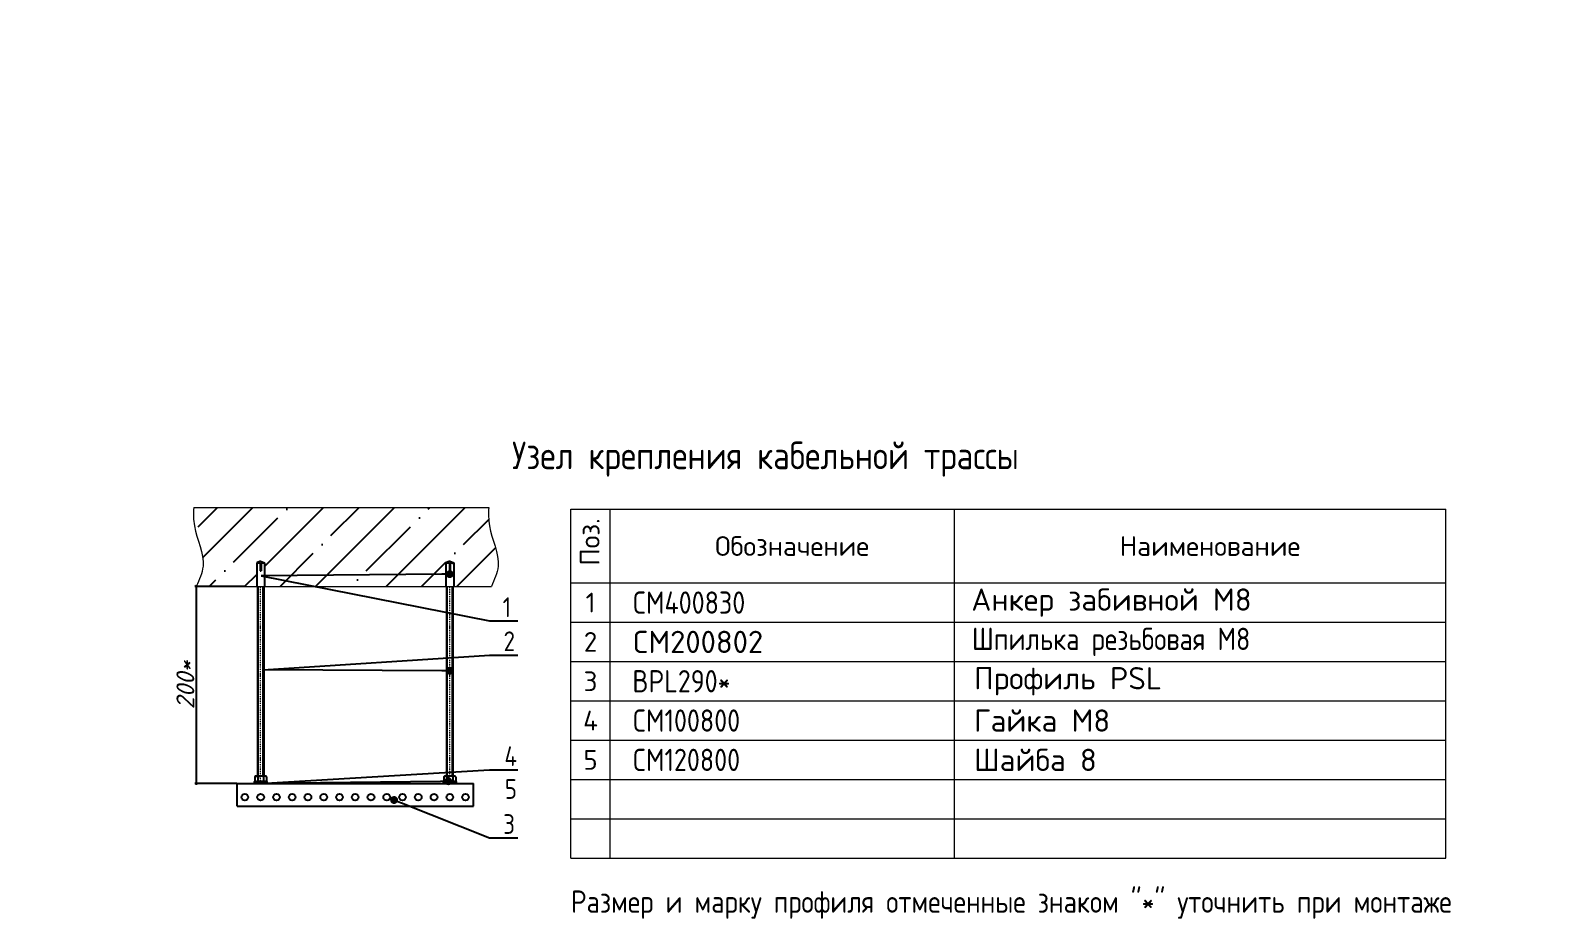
# Model space of a CAD drawing. Header units: millimetres. Extents: x -42533 to 645315, y 3457 to 82611.
# Drawn here: x 431186 to 448138, y 6437 to 16419 of the extents above; entities that cross this region are included whole.
import ezdxf
from ezdxf import colors
from ezdxf.entities.mleader import LeaderData, LeaderLine
from ezdxf.math import Vec2, Vec3

# ---------------------------------------------------------------- set-up
doc = ezdxf.new("R2010")
doc.units = ezdxf.units.MM
doc.set_wipeout_variables(frame=1)
for name, pattern in [('K5LT32777', [0]), ('K5LT32780', [0]), ('штрихпунктирная', [25.4, 12.7, -6.35, 0, -6.35])]:
    doc.linetypes.add(name, pattern=pattern)
for name, color, linetype in [('Основная', 7, 'Continuous'), ('Тонкая', 7, 'Continuous'), ('ЭОМ_Размеры', 7, 'Continuous')]:
    doc.layers.add(name, color=color, linetype=linetype)
for name, color, linetype, lineweight in [('Ось', 140, 'штрихпунктирная', 15), ('СТЕНЫ', 7, 'Continuous', 9), ('ЭМ_кабеленесущие конструкции', 7, 'Continuous', 15), ('ЭМ_текст', 7, 'Continuous', 5)]:
    doc.layers.add(name, color=color, linetype=linetype, lineweight=lineweight)
doc.styles.add('ISOCPEUR', font='isocpeur.ttf', dxfattribs={"width": 0.85, "height": 275})
doc.styles.add('MYSTYLE', font='isocpeur.ttf', dxfattribs={"oblique": 15})
doc.styles.add('ГЕЛАЙН_АР', font='isocpeur.ttf')
doc.dimstyles.new('1', dxfattribs={"dimtxt": 35, "dimasz": 20, "dimexe": 15, "dimexo": 0.625, "dimgap": 20, "dimtad": 1, "dimdec": 0, "dimtxsty": 'MYSTYLE', "dimblk": 'OBLIQUE', "dimcen": 0, "dimdle": 15, "dimadec": 0, "dimazin": 0, "dimtfac": 1, "dimtdec": 0, "dimtmove": 0, "dimatfit": 3, "dimldrblk": 'OBLIQUE', "dimfxl": 1, "dimarcsym": 0})

# ---------------------------------------------------------------- blocks, each defined once
blk = doc.blocks.new('_Dot')
at = {"color": 0, "linetype": 'ByBlock', "lineweight": -2}
blk.add_line((-0.5, 0), (-1, 0), dxfattribs=at)
at = {"color": 0, "linetype": 'ByBlock', "const_width": 0.5}
blk.add_lwpolyline([(-0.25, 0, 1), (0.25, 0, 1)], format="xyb", close=True, dxfattribs=at)
blk = doc.blocks.new('_Oblique')
at = {"color": 0, "linetype": 'ByBlock', "lineweight": -2}
blk.add_line((-0.5, -0.5), (0.5, 0.5), dxfattribs=at)
blk = doc.blocks.new('*D1620')
at = {"layer": 'Defpoints', "color": 0, "transparency": 16777216}
for p in [(433592, 10170), (433048, 7958), (433508, 7958)]:
    blk.add_point(p, dxfattribs=at)
at = {"layer": 'ЭОМ_Размеры', "color": 0, "lineweight": -2, "transparency": 16777216}
for p, q in [((433048, 10185), (433048, 7943)), ((433592, 10170), (433033, 10170)), ((433508, 7958), (433033, 7958))]:
    blk.add_line(p, q, dxfattribs=at)
at = {"layer": 'ЭОМ_Размеры', "color": 0, "lineweight": -2, "transparency": 16777216, "xscale": 20, "yscale": 20, "zscale": 20}
for p, rotation in [((433048, 10170), 90), ((433048, 7958), 270)]:
    blk.add_blockref('_Oblique', p, dxfattribs=dict(at, rotation=rotation))
at = {"layer": 'ЭОМ_Размеры', "color": 0, "transparency": 16777216, "insert": (432928, 9064), "char_height": 200, "attachment_point": 5, "rotation": 90, "style": 'MYSTYLE'}
blk.add_mtext('200*', dxfattribs=at)

msp = doc.modelspace()

# ---------------------------------------------------------------- hatches: boundary and pattern name
at = {"transparency": 33554610}
h = msp.add_hatch(dxfattribs=at)
h.set_pattern_fill('ANSI35', color=252, scale=88.491515)
h.set_pattern_definition([(45, (-1029231.7, -1813438.57), (-397.33824, 397.33824), []), (45, (-1028834.4, -1813438.57), (-397.33824, 397.33824), [702.4014, -140.48028, 0, -140.48028])])
edge = h.paths.add_edge_path()
edge.add_line((435853.3, 10170.6), (435853.3, 10427))
edge.add_line((435853.3, 10427), (435853.3, 10435.8))
edge.add_line((435853.3, 10435.8), (435897.6, 10453.5))
edge.add_line((435897.6, 10453.5), (435941.8, 10435.8))
edge.add_line((435941.8, 10435.8), (435941.8, 10427))
edge.add_line((435941.8, 10427), (435941.8, 10170.6))
edge.add_line((435941.8, 10170.6), (436364.3, 10170.6))
edge.add_spline(control_points=[(436364.3, 10170.6), (436398.4, 10245.8), (436498.7, 10466.9), (436330.9, 10763.4), (436331.2, 10988.3), (436335.3, 11057.5)], knot_values=[103.004457, 103.004457, 103.004457, 103.004457, 129.9419034, 182.3712968, 205.6713441, 205.6713441, 205.6713441, 205.6713441], degree=3, periodic=0)
edge.add_line((436335.3, 11057.5), (433021.9, 11057.5))
edge.add_spline(control_points=[(433021.9, 11057.5), (433017.7, 10988.2), (433017.3, 10763.1), (433185.2, 10466.5), (433084.9, 10245.4), (433050.9, 10170.4)], knot_values=[102.9533774, 102.9533774, 102.9533774, 102.9533774, 126.3045042, 178.7338977, 205.6682311, 205.6682311, 205.6682311, 205.6682311], degree=3, periodic=0)
edge.add_line((433050.9, 10170.4), (433729.5, 10170.4))
edge.add_line((433729.5, 10170.4), (433729.5, 10427))
edge.add_line((433729.5, 10427), (433729.5, 10435.8))
edge.add_line((433729.5, 10435.8), (433773.8, 10453.5))
edge.add_line((433773.8, 10453.5), (433818, 10435.8))
edge.add_line((433818, 10435.8), (433818, 10427))
edge.add_line((433818, 10427), (433818, 10170.4))
edge.add_line((433818, 10170.4), (435853.3, 10170.6))

# ---------------------------------------------------------------- linework, layer by layer
at = {"color": 0, "linetype": 'K5LT32780', "lineweight": 15}
for p, q in [((437257.1, 11038.3), (447083.8, 11038.3)), ((437257.1, 7117.7), (437257.1, 11038.3)), ((437698.8, 10210), (437698.8, 11038.3)), ((441564.1, 10210), (441564.1, 11038.3)), ((447083.8, 7117.7), (447083.8, 11038.3)), ((437257.1, 10210), (447083.8, 10210)), ((437698.8, 7117.7), (437698.8, 10210)), ((441564.1, 7117.7), (441564.1, 10210))]:
    msp.add_line(p, q, dxfattribs=at)
at = {"color": 0, "linetype": 'K5LT32777', "lineweight": 15}
for p, q in [((437698.8, 10210), (441564.1, 10210)), ((437257.1, 9768.2), (437698.8, 9768.2)), ((437625.1, 9768.2), (441564.1, 9768.2)), ((437698.8, 9768.2), (441564.1, 9768.2)), ((441564.1, 9768.2), (447083.8, 9768.2)), ((437257.1, 9326.5), (437698.8, 9326.5)), ((437698.8, 9326.5), (441564.1, 9326.5)), ((441564.1, 9326.5), (447083.8, 9326.5)), ((437257.1, 8884.7), (437698.8, 8884.7)), ((437698.8, 8884.7), (441564.1, 8884.7)), ((441564.1, 8884.7), (447083.8, 8884.7)), ((437257.1, 8443), (437698.8, 8443)), ((437698.8, 8443), (441564.1, 8443)), ((441490.4, 8443), (447083.8, 8443)), ((437257.1, 8001.2), (437698.8, 8001.2)), ((437698.8, 8001.2), (441564.1, 8001.2)), ((441564.1, 8001.2), (447083.8, 8001.2)), ((437257.1, 7559.5), (437698.8, 7559.5)), ((437698.8, 7559.5), (441564.1, 7559.5)), ((441564.1, 7559.5), (447083.8, 7559.5)), ((437257.1, 7117.7), (437698.8, 7117.7)), ((437698.8, 7117.7), (441564.1, 7117.7)), ((441564.1, 7117.7), (447083.8, 7117.7))]:
    msp.add_line(p, q, dxfattribs=at)
for p, q in [((433508.3, 7701.4), (433508.3, 7958)), ((436163.1, 7701.4), (436163.1, 7958)), ((433508.3, 7701.4), (436163.1, 7701.4))]:
    msp.add_line(p, q)
for centre in [(433596.8, 7803.2), (433773.8, 7803.2), (433950.8, 7803.2), (434127.8, 7803.2), (434304.7, 7803.2), (434481.7, 7803.2), (434658.7, 7803.2), (434835.7, 7803.2), (435012.7, 7803.2), (435189.7, 7803.2), (435366.6, 7803.2), (435543.6, 7803.2), (435720.6, 7803.2), (435897.6, 7803.2), (436074.6, 7803.2)]:
    msp.add_circle(centre, 37.6)
at = {"layer": 'Основная'}
for p, q in [((433729.5, 10435.8), (433729.5, 10427)), ((433729.5, 10427), (433729.5, 10170.3)), ((433729.5, 10427), (433738.4, 10427)), ((433738.4, 10435.8), (433769.4, 10435.8)), ((433738.4, 10435.8), (433738.4, 10427)), ((433769.4, 10435.8), (433769.4, 10347.3)), ((433769.4, 10347.3), (433778.2, 10347.3)), ((433778.2, 10435.8), (433809.2, 10435.8)), ((433778.2, 10435.8), (433778.2, 10347.3)), ((433809.2, 10435.8), (433809.2, 10427)), ((433809.2, 10427), (433818, 10427)), ((433818, 10435.8), (433818, 10427)), ((433818, 10427), (433818, 10170.3)), ((435853.3, 10435.8), (435853.3, 10427)), ((435853.3, 10427), (435853.3, 10170.3)), ((435853.3, 10427), (435862.2, 10427)), ((435862.2, 10435.8), (435893.2, 10435.8)), ((435862.2, 10435.8), (435862.2, 10427)), ((435893.2, 10435.8), (435893.2, 10347.3)), ((435902, 10435.8), (435933, 10435.8)), ((435902, 10435.8), (435902, 10347.3)), ((435933, 10435.8), (435933, 10427)), ((435933, 10427), (435941.8, 10427)), ((435941.8, 10435.8), (435941.8, 10427)), ((435941.8, 10427), (435941.8, 10170.3)), ((435862.2, 10170.7), (435862.2, 8040.3)), ((435933, 10170.7), (435933, 8040.3))]:
    msp.add_line(p, q, dxfattribs=at)
at = {"layer": 'Основная', "color": 6}
msp.add_line((435893.2, 10347.3), (435902, 10347.3), dxfattribs=at)
at = {"layer": 'Основная'}
msp.add_lwpolyline([(435826.8, 7958), (435826.8, 7980.2), (435968.4, 7980.2), (435968.4, 7958)], dxfattribs=at)
at = {"layer": 'Ось'}
msp.add_line((435897.6, 7958), (435897.6, 10170.7), dxfattribs=at)
at = {"layer": 'СТЕНЫ'}
for p, q in [((433021.9, 11057.5), (436335.3, 11057.5)), ((433050.9, 10170.4), (436364.3, 10170.6))]:
    msp.add_line(p, q, dxfattribs=at)
for points in [[(433021.9, 11057.5), (433017.7, 10988.2), (433017.3, 10763.1), (433185.2, 10466.5), (433084.9, 10245.4), (433050.8, 10170.3)], [(436335.4, 11058), (436331.2, 10988.6), (436330.8, 10763.5), (436498.7, 10466.9), (436398.4, 10245.8), (436364.3, 10170.6)]]:
    msp.add_open_spline(points, degree=3, knots=[102.9533774, 102.9533774, 102.9533774, 102.9533774, 126.3045042, 178.7338977, 205.6713441, 205.6713441, 205.6713441, 205.6713441], dxfattribs=at)
at = {"layer": 'Тонкая'}
for p, q in [((433773.8, 10453.5), (433729.5, 10435.8)), ((433773.8, 10453.5), (433818, 10435.8)), ((435897.6, 10453.5), (435853.3, 10435.8)), ((435897.6, 10453.5), (435941.8, 10435.8)), ((433744.4, 8040.3), (433744.4, 10170.4)), ((433803.2, 8040.3), (433803.2, 10170.4)), ((435868.2, 8040.3), (435868.2, 10170.7)), ((435927, 8040.3), (435927, 10170.7))]:
    msp.add_line(p, q, dxfattribs=at)

# ---------------------------------------------------------------- texts
at = {"color": 0, "lineweight": 15, "style": 'ГЕЛАЙН_АР'}
msp.add_text('Поз.', height=221.23, rotation=90, dxfattribs=at).set_placement((437579.8, 10403.3))
at = {"transparency": 33554687, "char_height": 250, "attachment_point": 5, "style": 'ISOCPEUR'}
for s, insert, width in [('\\pxi1,ql;CM400830', (439631.5, 9989.1), 3865.309), ('\\pxi1,ql;{\\W1;Анкер забивной М8}', (443243.6, 9989.1), 3478.778), ('\\pxi1,ql;{\\W1;CM200802}', (439631.5, 9547.4), 3865.309), ('\\pxi1,ql;Шпилька резьбовая М8', (443569.5, 9547.4), 4117.184), ('\\pxi1,ql;BPL290*', (439631.5, 9105.6), 3865.309), ('\\pxi1,ql;{\\W1;Профиль PSL}', (443273.6, 9105.6), 3478.778), ('\\pxi1,ql;CM100800', (439631.5, 8663.9), 3865.309), ('\\pxi1,ql;{\\W1;Гайка М8}', (443273.6, 8663.9), 3478.778), ('\\pxi1,ql;CM120800', (439631.5, 8222.1), 3865.309), ('\\pxi1,ql;{\\W1;Шайба 8}', (443273.6, 8222.1), 3478.778), ('\\pxi1,ql;Размер и марку профиля отмеченные знаком "*" уточнить при монтаже', (442342, 6595.9), 10667.223)]:
    msp.add_mtext(s, dxfattribs=dict(at, insert=insert, width=width))
at = {"layer": 'ЭМ_текст', "lineweight": 15, "attachment_point": 5, "style": 'ISOCPEUR'}
for s, insert, char_height, width in [('\\pxi1,ql;Узел крепления кабельной трассы', (441588.7, 11600.3), 309.72, 10603.303), ('\\pxi1,qc;{\\W1;Обозначение}', (439631.5, 10624.1), 221.229, 3865.309), ('\\pxi1,qc;{\\W1;Наименование}', (444324, 10624.1), 221.229, 5519.652), ('{\\W1;1}', (437477.9, 9989.1), 221.23, 441.75), ('{\\W1;2}', (437477.9, 9547.4), 221.23, 441.75), ('{\\W1;3}', (437477.9, 9105.6), 221.23, 441.75), ('{\\W1;4}', (437477.9, 8663.9), 221.23, 441.75), ('{\\W1;5}', (437477.9, 8222.1), 221.23, 441.75)]:
    msp.add_mtext(s, dxfattribs=dict(at, insert=insert, char_height=char_height, width=width))

# ---------------------------------------------------------------- dimensions: what is measured, and where the dimension line sits
at = {"layer": 'ЭОМ_Размеры'}
dim = msp.add_linear_dim(base=(433048.4, 7958), p1=(433592.3, 10170.4), p2=(433508.3, 7958), angle=90, text='200*', dimstyle='1', override={"dimtxt": 200}, dxfattribs=at)
dim.commit()
dim.dimension.update_dxf_attribs({"geometry": '*D1620', "text_midpoint": (432928.4, 9064.2)})

# ---------------------------------------------------------------- leaders
at = {"layer": 'ЭМ_кабеленесущие конструкции', "lineweight": 5}
ml = msp.add_multileader_mtext('Standard', dxfattribs=at)
ml.set_content('Лестничный лоток LL5050HDZ', color=256, style='ISOCPEUR')
ml.set_leader_properties()
ml.set_arrow_properties(name='DOT')
ml.build(insert=Vec2(0, 0))
ml.multileader.update_dxf_attribs({"text_left_attachment_type": 6, "text_right_attachment_type": 6, "dogleg_length": 0.00122, "arrow_head_size": 48.9, "scale": 10})
ctx = ml.context
ctx.base_point, ctx.scale, ctx.char_height, ctx.arrow_head_size, ctx.landing_gap_size, ctx.plane_origin = Vec3(456441.4, 16182.7), 10, 195.708, 48.9, 97.9, Vec3(458379.6, 15960.5)
ctx.left_attachment, ctx.right_attachment, ctx.text_align_type = 6, 6, 2
notes = []
notes.append((ctx, [(1, (1, 1, 0), (459731.3, 16182.7), (-1, 0), 0.0597, [(1, [(460835.2, 15679.6)], 0, [])])]))
ctx.mtext.insert, ctx.mtext.width, ctx.mtext.defined_height, ctx.mtext.alignment, ctx.mtext.flow_direction = Vec3(459633.4, 16417.5), 3770.984, 201.2, 3, 5
ml = msp.add_multileader_mtext('Standard', dxfattribs=at)
ml.set_content('Огнестойкий герметик DS1201, DS1202\\Pдля заделки  пространства между трубой и кабелем', color=256, style='ISOCPEUR')
ml.set_leader_properties()
ml.set_arrow_properties(name='DOT')
ml.build(insert=Vec2(0, 0))
ml.multileader.update_dxf_attribs({"text_left_attachment_type": 6, "text_right_attachment_type": 6, "dogleg_length": 0.00122, "arrow_head_size": 48.9, "scale": 10})
ctx = ml.context
ctx.base_point, ctx.scale, ctx.char_height, ctx.arrow_head_size, ctx.landing_gap_size, ctx.plane_origin = Vec3(454852.7, 15506.4), 10, 195.708, 48.9, 97.9, Vec3(458908.5, 16476.6)
ctx.left_attachment, ctx.right_attachment, ctx.text_align_type = 6, 6, 2
notes.append((ctx, [(1, (1, 1, 0), (459731.3, 15506.4), (-1, 0), 0.0597, [(2, [(460679.8, 14538)], 0, [])])]))
ctx.mtext.insert, ctx.mtext.width, ctx.mtext.defined_height, ctx.mtext.alignment, ctx.mtext.flow_direction = Vec3(459633.4, 15760.8), 5079.725, 525.7, 3, 5
ml = msp.add_multileader_mtext('Standard', dxfattribs=at)
ml.set_content('Мастика огнеупорная\\Pдля заделки щелей между стеной и трубой ВГП', color=256, style='ISOCPEUR')
ml.set_leader_properties()
ml.set_arrow_properties(name='DOT')
ml.build(insert=Vec2(0, 0))
ml.multileader.update_dxf_attribs({"text_left_attachment_type": 6, "text_right_attachment_type": 6, "dogleg_length": 0.00122, "arrow_head_size": 59.6, "scale": 10})
ctx = ml.context
ctx.base_point, ctx.scale, ctx.char_height, ctx.arrow_head_size, ctx.landing_gap_size, ctx.plane_origin = Vec3(413877.1, 13524.2), 10, 238.481, 59.6, 119.2, Vec3(423972.2, 15957)
ctx.left_attachment, ctx.right_attachment = 6, 6
notes.append((ctx, [(1, (1, 1, 0), (418666.4, 13524.2), (-1, 0), 0.0727, [(2, [(418121.8, 14898.2)], 0, [])])]))
ctx.mtext.insert, ctx.mtext.width, ctx.mtext.defined_height, ctx.mtext.flow_direction = Vec3(414671.8, 13834.2), 4895.418, 235.2, 5
ml = msp.add_multileader_mtext('Standard', dxfattribs=at)
ml.set_content('Труба ВГП Ду=40 48шт.', color=256, style='ISOCPEUR')
ml.set_leader_properties()
ml.set_arrow_properties(name='DOT')
ml.build(insert=Vec2(0, 0))
ml.multileader.update_dxf_attribs({"text_left_attachment_type": 6, "text_right_attachment_type": 6, "dogleg_length": 0.00122, "arrow_head_size": 48.9, "scale": 10})
ctx = ml.context
ctx.base_point, ctx.scale, ctx.char_height, ctx.arrow_head_size, ctx.landing_gap_size, ctx.plane_origin = Vec3(457738.9, 14236.4), 10, 195.708, 48.9, 97.9, Vec3(464473.2, 16503.5)
ctx.left_attachment, ctx.right_attachment, ctx.text_align_type = 6, 6, 2
notes.append((ctx, [(1, (1, 1, 0), (459731.3, 14236.4), (-1, 0), 0.0597, [(2, [(460634.6, 14462.8)], 0, [])])]))
ctx.mtext.insert, ctx.mtext.width, ctx.mtext.defined_height, ctx.mtext.alignment, ctx.mtext.flow_direction = Vec3(459633.4, 14490.8), 1869.846, 386, 3, 5
ml = msp.add_multileader_mtext('Standard', dxfattribs=at)
ml.set_content('Обрамление трубного блока из уголка 25х25х4 ГОСТ 8509-93', color=256, style='ISOCPEUR')
ml.set_leader_properties()
ml.set_arrow_properties(name='DOT')
ml.build(insert=Vec2(0, 0))
ml.multileader.update_dxf_attribs({"text_left_attachment_type": 6, "text_right_attachment_type": 6, "dogleg_length": 0.00122, "arrow_head_size": 48.9, "scale": 10})
ctx = ml.context
ctx.base_point, ctx.scale, ctx.char_height, ctx.arrow_head_size, ctx.landing_gap_size, ctx.plane_origin = Vec3(456266.7, 13294.9), 10, 195.708, 48.9, 97.9, Vec3(458738.2, 14966.9)
ctx.left_attachment, ctx.right_attachment, ctx.text_align_type = 6, 6, 2
notes.append((ctx, [(1, (1, 1, 0), (459829.2, 13294.9), (-1, 0), 97.9, [(0, [(460573.5, 14312.9)], 0, [])])]))
ctx.mtext.insert, ctx.mtext.width, ctx.mtext.defined_height, ctx.mtext.alignment, ctx.mtext.flow_direction = Vec3(459633.4, 13549.3), 4050.206, 525.7, 3, 5
ml = msp.add_multileader_mtext('Standard', dxfattribs=at)
ml.set_content('Мастика огнеупорная\\Pдля заделки щелей между перекрытием и трубой ВГП', color=256, style='ISOCPEUR')
ml.set_leader_properties()
ml.set_arrow_properties(name='DOT')
ml.build(insert=Vec2(0, 0))
ml.multileader.update_dxf_attribs({"text_left_attachment_type": 6, "text_right_attachment_type": 6, "dogleg_length": 0.00122, "arrow_head_size": 48.9, "scale": 10})
ctx = ml.context
ctx.base_point, ctx.scale, ctx.char_height, ctx.arrow_head_size, ctx.landing_gap_size, ctx.plane_origin = Vec3(456690.9, 12337.7), 10, 195.708, 48.9, 97.9, Vec3(464168.3, 15700.7)
ctx.left_attachment, ctx.right_attachment, ctx.text_align_type = 6, 6, 2
notes.append((ctx, [(1, (1, 1, 0), (459731.3, 12337.7), (-1, 0), 0.0597, [(2, [(460604.8, 12703.8)], 0, [])])]))
ctx.mtext.insert, ctx.mtext.width, ctx.mtext.defined_height, ctx.mtext.alignment, ctx.mtext.flow_direction = Vec3(459633.4, 12592.1), 4017.395, 193, 3, 5
ml = msp.add_multileader_mtext('Standard', dxfattribs=at)
ml.set_content('1', color=256, style='ISOCPEUR')
ml.set_leader_properties()
ml.set_arrow_properties(name='DOT')
ml.build(insert=Vec2(0, 0))
ml.multileader.update_dxf_attribs({"text_left_attachment_type": 6, "text_right_attachment_type": 6, "dogleg_length": 0.00122, "arrow_head_size": 88.5, "scale": 10})
ctx = ml.context
ctx.base_point, ctx.scale, ctx.char_height, ctx.arrow_head_size, ctx.landing_gap_size, ctx.plane_origin = Vec3(436342.3, 9782.5), 10, 221.2, 88.5, 177, Vec3(435822.4, 9380.7)
ctx.left_attachment, ctx.right_attachment, ctx.text_align_type = 6, 6, 2
notes.append((ctx, [(0, (1, 1, 0), (436342.2, 9782.5), (1, 0), 0.108, [(0, [(435897.6, 10308.8), (433780.8, 10288.6)], 0, [])])]))
ctx.mtext.insert, ctx.mtext.width, ctx.mtext.defined_height, ctx.mtext.alignment, ctx.mtext.flow_direction = Vec3(436585.7, 10048), 119.899, 363.8, 3, 5
ml = msp.add_multileader_mtext('Standard', dxfattribs=at)
ml.set_content('2', color=256, style='ISOCPEUR')
ml.set_leader_properties()
ml.set_arrow_properties(name='DOT')
ml.build(insert=Vec2(0, 0))
ml.multileader.update_dxf_attribs({"text_left_attachment_type": 6, "text_right_attachment_type": 6, "dogleg_length": 0.00122, "arrow_head_size": 88.5, "scale": 10})
ctx = ml.context
ctx.base_point, ctx.scale, ctx.char_height, ctx.arrow_head_size, ctx.landing_gap_size, ctx.plane_origin = Vec3(436342.3, 9400), 10, 221.2, 88.5, 177, Vec3(435822.4, 8998.2)
ctx.left_attachment, ctx.right_attachment, ctx.text_align_type = 6, 6, 2
notes.append((ctx, [(0, (1, 1, 0), (436342.2, 9400), (1, 0), 0.108, [(0, [(435897.6, 9223.7), (433803.2, 9233.3)], 0, [])])]))
ctx.mtext.insert, ctx.mtext.width, ctx.mtext.defined_height, ctx.mtext.alignment, ctx.mtext.flow_direction = Vec3(436629.9, 9665.5), 119.899, 363.8, 3, 5
ml = msp.add_multileader_mtext('Standard', dxfattribs=at)
ml.set_content('Труба ВГП Ду=40 48шт.', color=256, style='ISOCPEUR')
ml.set_leader_properties()
ml.set_arrow_properties(name='DOT')
ml.build(insert=Vec2(0, 0))
ml.multileader.update_dxf_attribs({"text_left_attachment_type": 6, "text_right_attachment_type": 6, "dogleg_length": 0.00122, "arrow_head_size": 48.9, "scale": 10})
ctx = ml.context
ctx.base_point, ctx.scale, ctx.char_height, ctx.arrow_head_size, ctx.landing_gap_size, ctx.plane_origin = Vec3(456935.3, 8235.3), 10, 195.708, 48.9, 97.9, Vec3(464219.7, 8774.2)
ctx.left_attachment, ctx.right_attachment, ctx.text_align_type = 6, 6, 2
notes.append((ctx, [(1, (1, 1, 0), (458927.6, 8235.3), (-1, 0), 0.0597, [(2, [(460685.4, 7835.2)], 0, [])])]))
ctx.mtext.insert, ctx.mtext.width, ctx.mtext.defined_height, ctx.mtext.alignment, ctx.mtext.flow_direction = Vec3(458829.7, 8489.7), 1821.596, 386, 3, 5
ml = msp.add_multileader_mtext('Standard', dxfattribs=at)
ml.set_content('3', color=256, style='ISOCPEUR')
ml.set_leader_properties()
ml.set_arrow_properties(name='DOT')
ml.build(insert=Vec2(0, 0))
ml.multileader.update_dxf_attribs({"text_left_attachment_type": 6, "text_right_attachment_type": 6, "dogleg_length": 0.00122, "arrow_head_size": 88.5, "scale": 10})
ctx = ml.context
ctx.base_point, ctx.scale, ctx.char_height, ctx.arrow_head_size, ctx.landing_gap_size, ctx.plane_origin = Vec3(436342.3, 7346.4), 10, 221.2, 88.5, 177, Vec3(435822.4, 6944.5)
ctx.left_attachment, ctx.right_attachment, ctx.text_align_type = 6, 6, 2
notes.append((ctx, [(0, (1, 1, 0), (436342.2, 7346.4), (1, 0), 0.108, [(1, [(435272, 7771.4)], 0, [])])]))
ctx.mtext.insert, ctx.mtext.width, ctx.mtext.defined_height, ctx.mtext.alignment, ctx.mtext.flow_direction = Vec3(436629.9, 7611.8), 119.899, 363.8, 3, 5
ml = msp.add_multileader_mtext('Standard', dxfattribs=at)
ml.set_content('Обрамление трубного блока из уголка 25х25х4 ГОСТ 8509-93', color=256, style='ISOCPEUR')
ml.set_leader_properties()
ml.set_arrow_properties(name='DOT')
ml.build(insert=Vec2(0, 0))
ml.multileader.update_dxf_attribs({"text_left_attachment_type": 6, "text_right_attachment_type": 6, "dogleg_length": 0.00122, "arrow_head_size": 48.9, "scale": 10})
ctx = ml.context
ctx.base_point, ctx.scale, ctx.char_height, ctx.arrow_head_size, ctx.landing_gap_size, ctx.plane_origin = Vec3(454648, 6512.4), 10, 195.708, 48.9, 97.9, Vec3(458484.7, 7237.6)
ctx.left_attachment, ctx.right_attachment, ctx.text_align_type = 6, 6, 2
notes.append((ctx, [(1, (1, 1, 0), (459025.6, 6512.4), (-1, 0), 97.9, [(2, [(461249.3, 7343.9), (460569.3, 7553.1)], 0, [])])]))
ctx.mtext.insert, ctx.mtext.width, ctx.mtext.defined_height, ctx.mtext.alignment, ctx.mtext.flow_direction = Vec3(458829.8, 6766.8), 4196.374, 525.7, 3, 5
for ctx, leaders in notes:
    for number, flags, end, landing, length, lines in leaders:
        leader = LeaderData()
        leader.index, (leader.has_last_leader_line, leader.has_dogleg_vector, leader.attachment_direction) = number, flags
        leader.last_leader_point, leader.dogleg_vector, leader.dogleg_length = Vec3(end), Vec3(landing), length
        for number, points, colour, breaks in lines:
            line = LeaderLine()
            line.index, line.vertices, line.color, line.breaks = number, Vec3.list(points), colors.encode_raw_color(colour), breaks
            leader.lines.append(line)
        ctx.leaders.append(leader)

# ---------------------------------------------------------------- next in the draw order: wipeouts: each hides what was drawn before it
msp.add_wipeout([(433840.3, 7987.2), (433831.3, 7980.2), (433716.3, 7980.2), (433707.2, 7987.2), (433707.2, 8033.3), (433716.3, 8040.3), (433831.3, 8040.3), (433840.3, 8033.3)]).dxf.layer = 'Основная'

# ---------------------------------------------------------------- next in the draw order: linework, layer by layer
msp.add_line((433508.3, 7958), (436163.1, 7958))
at = {"layer": 'Основная'}
for p, q in [((433738.4, 10170.4), (433738.4, 8040.3)), ((433809.2, 10170.4), (433809.2, 8040.3)), ((433707.2, 8033.3), (433716.3, 8040.3)), ((433707.2, 8033.3), (433707.2, 7987.2)), ((433707.2, 7987.2), (433716.3, 7980.2)), ((433716.3, 8040.3), (433719.6, 8040.3)), ((433716.3, 7980.2), (433719.6, 7980.2)), ((433719.6, 8040.3), (433773.8, 8040.3)), ((433719.6, 7980.2), (433773.8, 7980.2)), ((433740.6, 8033.3), (433740.6, 7987.2)), ((433828, 8040.3), (433773.8, 8040.3)), ((433828, 7980.2), (433773.8, 7980.2)), ((433807, 8033.3), (433807, 7987.2)), ((433831.3, 8040.3), (433828, 8040.3)), ((433831.3, 7980.2), (433828, 7980.2)), ((433840.3, 8033.3), (433831.3, 8040.3)), ((433840.3, 7987.2), (433831.3, 7980.2)), ((433840.3, 8033.3), (433840.3, 7987.2))]:
    msp.add_line(p, q, dxfattribs=at)
msp.add_lwpolyline([(433703, 7958), (433703, 7980.2), (433844.6, 7980.2), (433844.6, 7958)], dxfattribs=at)
for centre, radius, start, end in [((433721, 8023.6), 16.8, 94.94994, 144.8587), ((433721, 7996.9), 16.8, 215.1413, 265.05006), ((433717.3, 7999), 41.4, 55.85327, 86.92994), ((433717.3, 8021.5), 41.4, 273.07006, 304.14673), ((433775.3, 7952), 88.3, 90.95135, 113.11511), ((433775.3, 8068.5), 88.3, 246.88489, 269.04865), ((433772.3, 7952), 88.3, 66.88489, 89.04865), ((433772.3, 8068.5), 88.3, 270.95135, 293.11511), ((433830.2, 7999), 41.4, 93.07006, 124.14673), ((433830.2, 8021.5), 41.4, 235.85327, 266.92994), ((433826.6, 8023.6), 16.8, 35.1413, 85.05006), ((433826.6, 7996.9), 16.8, 274.94994, 324.8587)]:
    msp.add_arc(centre, radius, start, end, dxfattribs=at)
at = {"layer": 'Ось'}
msp.add_line((433773.8, 7958), (433773.8, 10170.4), dxfattribs=at)

# ---------------------------------------------------------------- next in the draw order: wipeouts: each hides what was drawn before it
msp.add_wipeout([(435964.1, 7987.2), (435955.1, 7980.2), (435840.1, 7980.2), (435831, 7987.2), (435831, 8033.3), (435840.1, 8040.3), (435955.1, 8040.3), (435964.1, 8033.3)]).dxf.layer = 'Основная'

# ---------------------------------------------------------------- next in the draw order: linework, layer by layer
at = {"layer": 'Основная'}
for p, q in [((435831, 8033.3), (435840.1, 8040.3)), ((435831, 8033.3), (435831, 7987.2)), ((435831, 7987.2), (435840.1, 7980.2)), ((435840.1, 8040.3), (435843.4, 8040.3)), ((435840.1, 7980.2), (435843.4, 7980.2)), ((435843.4, 8040.3), (435897.6, 8040.3)), ((435843.4, 7980.2), (435897.6, 7980.2)), ((435864.4, 8033.3), (435864.4, 7987.2)), ((435951.8, 8040.3), (435897.6, 8040.3)), ((435951.8, 7980.2), (435897.6, 7980.2)), ((435930.8, 8033.3), (435930.8, 7987.2)), ((435955.1, 8040.3), (435951.8, 8040.3)), ((435955.1, 7980.2), (435951.8, 7980.2)), ((435964.1, 8033.3), (435955.1, 8040.3)), ((435964.1, 7987.2), (435955.1, 7980.2)), ((435964.1, 8033.3), (435964.1, 7987.2))]:
    msp.add_line(p, q, dxfattribs=at)
for centre, radius, start, end in [((435844.8, 8023.6), 16.8, 94.94994, 144.8587), ((435844.8, 7996.9), 16.8, 215.1413, 265.05006), ((435841.1, 7999), 41.4, 55.85327, 86.92994), ((435841.1, 8021.5), 41.4, 273.07006, 304.14673), ((435899.1, 7952), 88.3, 90.95135, 113.11511), ((435899.1, 8068.5), 88.3, 246.88489, 269.04865), ((435896.1, 7952), 88.3, 66.88489, 89.04865), ((435896.1, 8068.5), 88.3, 270.95135, 293.11511), ((435954, 7999), 41.4, 93.07006, 124.14673), ((435954, 8021.5), 41.4, 235.85327, 266.92994), ((435950.4, 8023.6), 16.8, 35.1413, 85.05006), ((435950.4, 7996.9), 16.8, 274.94994, 324.8587)]:
    msp.add_arc(centre, radius, start, end, dxfattribs=at)

# ---------------------------------------------------------------- next in the draw order: leaders
at = {"layer": 'ЭМ_кабеленесущие конструкции', "lineweight": 5}
ml = msp.add_multileader_mtext('Standard', dxfattribs=at)
ml.set_content('4\\P5', color=256, style='ISOCPEUR')
ml.set_leader_properties()
ml.set_arrow_properties(name='DOT')
ml.build(insert=Vec2(0, 0))
ml.multileader.update_dxf_attribs({"text_left_attachment_type": 6, "text_right_attachment_type": 6, "dogleg_length": 0.00122, "arrow_head_size": 88.5, "scale": 10})
ctx = ml.context
ctx.base_point, ctx.scale, ctx.char_height, ctx.arrow_head_size, ctx.landing_gap_size, ctx.plane_origin = Vec3(436342.3, 8108.9), 10, 221.2, 88.5, 177, Vec3(435822.4, 7707)
ctx.left_attachment, ctx.right_attachment, ctx.text_align_type = 6, 6, 2
notes = []
notes.append((ctx, [(0, (1, 1, 0), (436342.2, 8108.9), (1, 0), 0.108, [(0, [(435880.6, 7982.1), (433773.8, 7958)], 0, [])])]))
ctx.mtext.insert, ctx.mtext.width, ctx.mtext.defined_height, ctx.mtext.alignment, ctx.mtext.flow_direction = Vec3(436652, 8374.4), 119.899, 363.8, 3, 5
for ctx, leaders in notes:
    for number, flags, end, landing, length, lines in leaders:
        leader = LeaderData()
        leader.index, (leader.has_last_leader_line, leader.has_dogleg_vector, leader.attachment_direction) = number, flags
        leader.last_leader_point, leader.dogleg_vector, leader.dogleg_length = Vec3(end), Vec3(landing), length
        for number, points, colour, breaks in lines:
            line = LeaderLine()
            line.index, line.vertices, line.color, line.breaks = number, Vec3.list(points), colors.encode_raw_color(colour), breaks
            leader.lines.append(line)
        ctx.leaders.append(leader)

doc.saveas('drawing.dxf')
